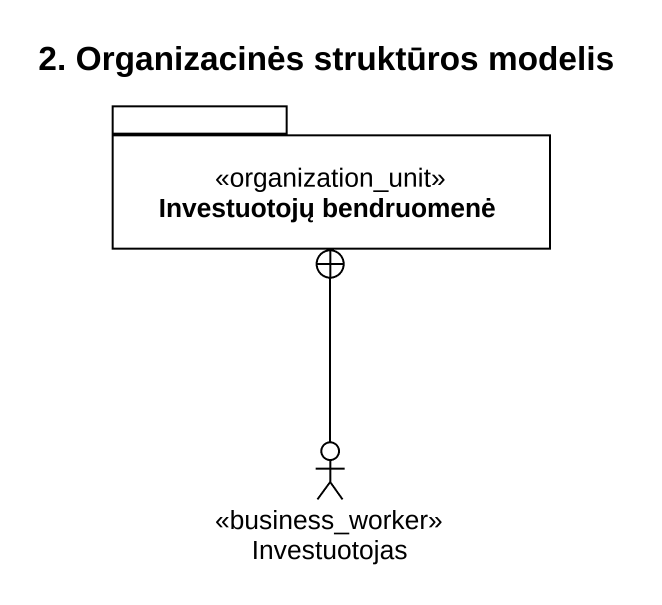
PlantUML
@startuml
title 2. Organizacinės struktūros modelis
package "Investuotojų bendruomenė" as Investuotojų_bendruomenė <<organization_unit>> {
}
actor Investuotojas <<business_worker>>
Investuotojas -up-+ Investuotojų_bendruomenė
@enduml
